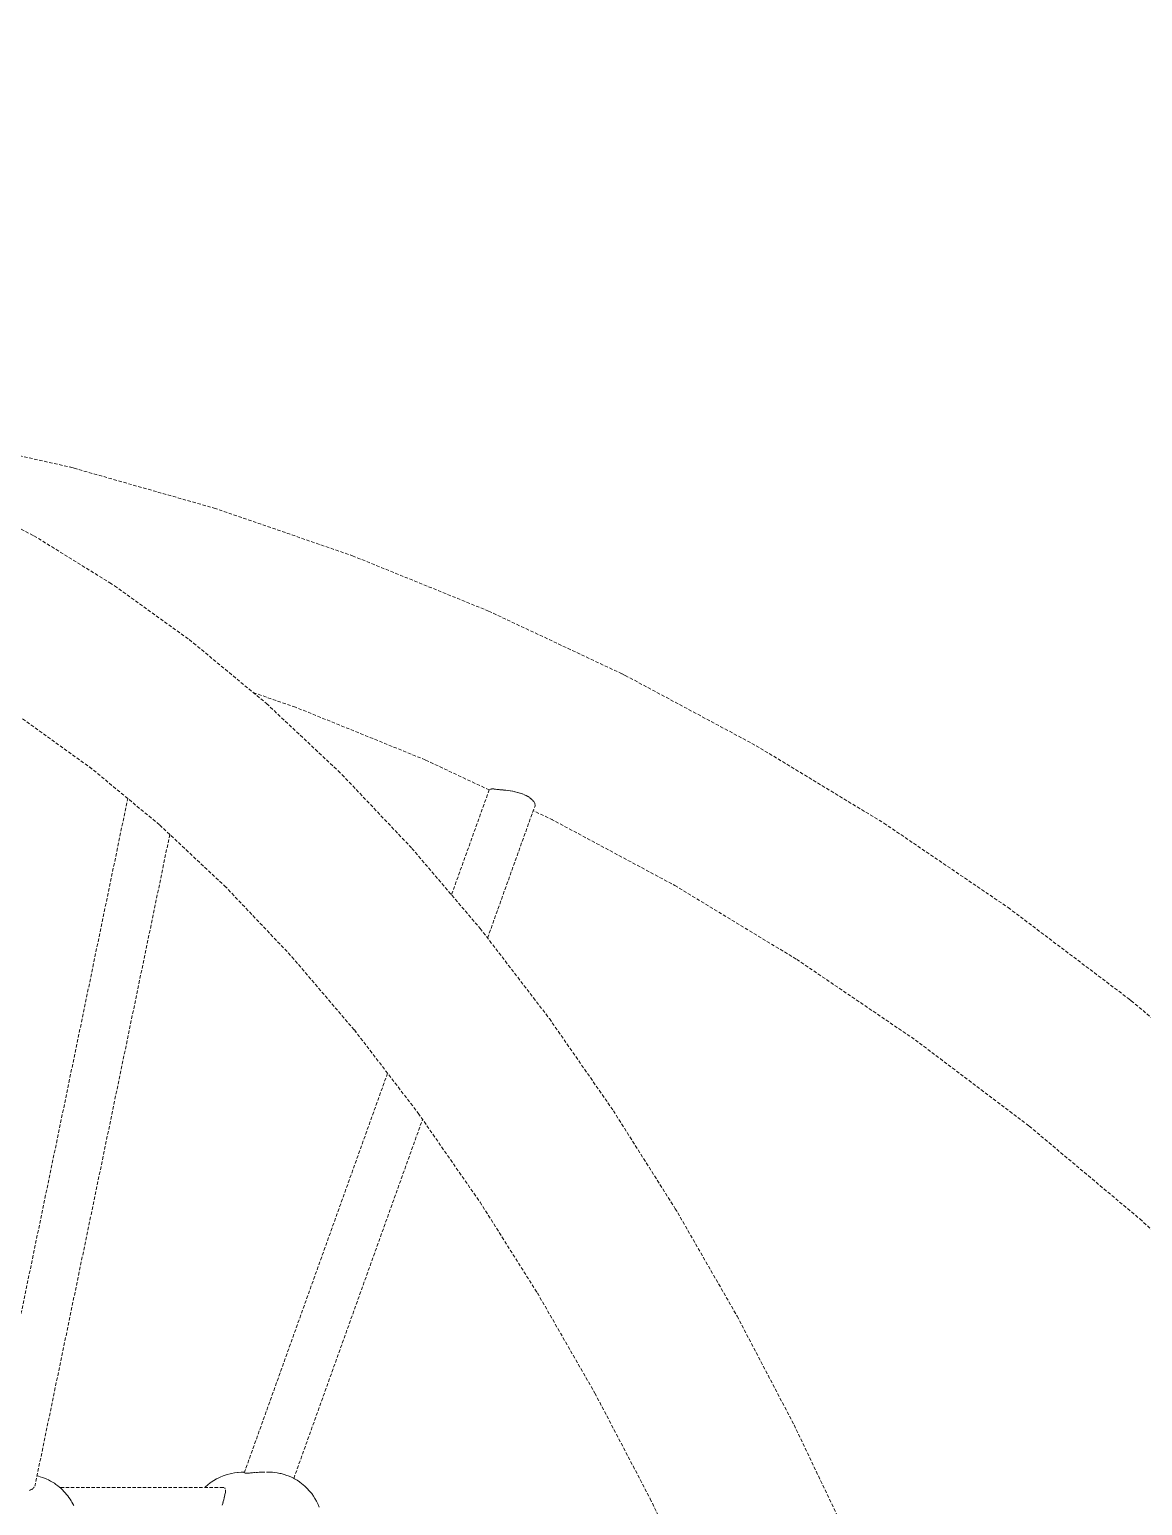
# Model space of a CAD drawing. Header units: millimetres. Extents: x -4710 to 4801, y -2494 to 3533.
# Drawn here: x 2185 to 2598, y 1621 to 2168 of the extents above; entities that cross this region are included whole.
import ezdxf

# ---------------------------------------------------------------- set-up
doc = ezdxf.new("R2010")
doc.units = ezdxf.units.MM
doc.linetypes.add('HIDDEN', pattern=[1.905, 1.27, -0.635])
doc.layers.add('DIKOM_ЗОНА', color=90, linetype='Continuous')
doc.layers.add('DIKOM_ОБЪЕКТ', color=7, linetype='Continuous')

msp = doc.modelspace()

# ---------------------------------------------------------------- linework, layer by layer
at = {"layer": 'DIKOM_ЗОНА', "color": 3, "lineweight": 15}
msp.add_lwpolyline([(4784.014, 570.156, 0.0938746), (4783.602, 942.374, 0.2995804), (2291.139, 3510.482, 0.0687424), (1632.505, 3510.482, 0.06059), (1009.06, 3334.362, -0.2008128), (236.945, 3334.362, 0.06059), (-386.5, 3510.482, 0.0687424), (-1045.134, 3510.482, 0.2995804), (-3537.597, 942.374, 0.0938746), (-3538.009, 570.156, 0.3002322), (-1045.134, -2003.615, 0.0687424), (-386.5, -2003.615, 0.06059), (236.945, -1827.494, -0.2008128), (1009.06, -1827.494, 0.06059), (1632.505, -2003.615, 0.0687424), (2291.139, -2003.615, 0.3002322)], format="xyb", close=True, dxfattribs=at)
at = {"layer": 'DIKOM_ОБЪЕКТ', "color": 7, "linetype": 'HIDDEN', "lineweight": 15}
for p, q in [((2148.128, 2017.613), (2200.7, 2005.729)), ((2201.968, 2005.376), (2200.7, 2005.729)), ((2201.968, 2005.376), (2253.966, 1990.577)), ((2158.64, 1995.087), (2187.098, 1980.305)), ((2253.966, 1990.577), (2305.284, 1972.894)), ((2187.098, 1980.305), (2215.185, 1962.909)), ((2305.284, 1972.894), (2355.803, 1952.369)), ((2215.185, 1962.909), (2217.009, 1961.768)), ((2217.009, 1961.768), (2244.639, 1941.816)), ((2355.803, 1952.369), (2405.404, 1929.049)), ((2244.639, 1941.816), (2246.302, 1940.509)), ((2246.302, 1940.509), (2273.411, 1918.051)), ((2406.51, 1928.499), (2405.404, 1929.049)), ((2406.51, 1928.499), (2455.054, 1902.452)), ((2284.125, 1916.745), (2268.479, 1922.136)), ((2273.411, 1918.051), (2299.973, 1893.113)), ((2332.313, 1897.167), (2284.125, 1916.745)), ((2182.872, 1912.425), (2208.706, 1893.77)), ((2455.054, 1902.452), (2502.453, 1873.727)), ((2207.708, 1894.597), (2233.766, 1873.01)), ((2355.994, 1886.034), (2332.313, 1897.167)), ((2299.973, 1893.113), (2301.422, 1891.689)), ((2301.422, 1891.689), (2327.347, 1864.359)), ((2356.022, 1886.113), (2342.028, 1847.104)), ((2356.216, 1886.172), (2356.46, 1886.286)), ((2356.484, 1886.294), (2356.805, 1886.382)), ((2356.88, 1886.394), (2357.267, 1886.456)), ((2357.302, 1886.451), (2357.759, 1886.387)), ((2357.799, 1886.381), (2358.298, 1886.288)), ((2358.341, 1886.279), (2358.835, 1886.17)), ((2358.994, 1886.172), (2359.624, 1886.159)), ((2359.683, 1886.156), (2360.012, 1886.133)), ((2360.012, 1886.133), (2360.358, 1886.11)), ((2360.419, 1886.105), (2361.152, 1886.024)), ((2361.355, 1885.996), (2362.004, 1885.95)), ((2362.141, 1885.937), (2362.945, 1885.847)), ((2363.016, 1885.837), (2363.811, 1885.717)), ((2363.882, 1885.703), (2364.688, 1885.546)), ((2364.759, 1885.531), (2365.274, 1885.41)), ((2365.274, 1885.41), (2365.583, 1885.352)), ((2365.653, 1885.338), (2366.472, 1885.146)), ((2366.608, 1885.111), (2367.388, 1884.889)), ((2367.453, 1884.868), (2368.187, 1884.616)), ((2368.382, 1884.539), (2368.962, 1884.304)), ((2369.02, 1884.278), (2369.695, 1883.961)), ((2369.75, 1883.933), (2370.366, 1883.597)), ((2370.417, 1883.568), (2370.785, 1883.331)), ((2169.919, 1631.945), (2221.882, 1882.855)), ((2355.407, 1831.1), (2373.007, 1880.164)), ((2370.785, 1883.331), (2370.955, 1883.221)), ((2371.043, 1883.158), (2371.52, 1882.788)), ((2371.557, 1882.756), (2371.973, 1882.366)), ((2372.13, 1882.187), (2372.354, 1881.959)), ((2379.625, 1874.924), (2372.353, 1878.342)), ((2372.382, 1881.928), (2372.655, 1881.578)), ((2372.677, 1881.548), (2372.864, 1881.206)), ((2372.889, 1881.148), (2372.984, 1880.857)), ((2373.004, 1880.778), (2373.029, 1880.507)), ((2373.038, 1880.434), (2373.012, 1880.184)), ((2233.766, 1873.01), (2258.39, 1849.891)), ((2378.973, 1875.23), (2424.869, 1850.605)), ((2502.453, 1873.727), (2548.593, 1842.392)), ((2237.492, 1869.512), (2187.5, 1628.136)), ((2327.347, 1864.359), (2352.613, 1834.663)), ((2424.869, 1850.605), (2470.123, 1823.179)), ((2257.849, 1850.461), (2282.833, 1824.123)), ((2548.593, 1842.392), (2593.369, 1808.519)), ((2352.613, 1834.663), (2353.825, 1833.162)), ((2353.825, 1833.162), (2378.344, 1801.208)), ((2282.833, 1824.123), (2306.571, 1796.224)), ((2470.123, 1823.179), (2514.178, 1793.261)), ((2594.24, 1807.834), (2593.369, 1808.519)), ((2594.24, 1807.834), (2637.518, 1771.526)), ((2305.97, 1797.006), (2329.667, 1766.125)), ((2378.344, 1801.208), (2402.099, 1767.024)), ((2514.178, 1793.261), (2556.929, 1760.919)), ((2318.295, 1780.945), (2265.123, 1632.72)), ((2283.5, 1630.641), (2331.272, 1763.816)), ((2329.667, 1766.125), (2352.625, 1733.088)), ((2402.099, 1767.024), (2425.04, 1730.682)), ((2556.376, 1761.337), (2597.433, 1726.893)), ((2352.625, 1733.088), (2374.03, 1699.179)), ((2425.04, 1730.682), (2425.961, 1729.199)), ((2425.961, 1729.199), (2448.004, 1690.835)), ((2597.433, 1726.893), (2637.308, 1689.913)), ((2373.874, 1699.449), (2395.244, 1662.258)), ((2448.004, 1690.835), (2469.138, 1650.476)), ((2395.244, 1662.258), (2415.732, 1623.133)), ((2469.138, 1650.476), (2489.317, 1608.209)), ((2188.74, 1631.464), (2188.216, 1631.594)), ((2257.262, 1631.585), (2256.202, 1631.15)), ((2257.685, 1631.738), (2257.262, 1631.585)), ((2257.685, 1631.738), (2258.776, 1632.102)), ((2258.776, 1632.102), (2259.887, 1632.389)), ((2260.341, 1632.486), (2259.887, 1632.389)), ((2260.341, 1632.486), (2261.471, 1632.696)), ((2261.471, 1632.696), (2262.611, 1632.829)), ((2262.874, 1632.845), (2262.611, 1632.829)), ((2263.916, 1632.911), (2262.874, 1632.845)), ((2263.916, 1632.911), (2265.195, 1632.92)), ((2265.392, 1632.61), (2265.602, 1632.597)), ((2265.608, 1632.597), (2265.876, 1632.594)), ((2265.876, 1632.594), (2266.198, 1632.603)), ((2266.585, 1632.623), (2266.206, 1632.603)), ((2267.029, 1632.654), (2266.595, 1632.624)), ((2267.408, 1632.686), (2267.041, 1632.655)), ((2268.082, 1632.75), (2267.542, 1632.698)), ((2268.663, 1632.796), (2268.207, 1632.763)), ((2269.302, 1632.845), (2268.679, 1632.797)), ((2269.956, 1632.899), (2269.496, 1632.861)), ((2270.691, 1632.931), (2270.003, 1632.901)), ((2271.148, 1632.952), (2270.715, 1632.933)), ((2271.435, 1632.966), (2271.148, 1632.952)), ((2271.478, 1632.967), (2273.542, 1632.983)), ((2274.586, 1632.982), (2273.542, 1632.983)), ((2274.586, 1632.982), (2275.094, 1632.952)), ((2275.628, 1632.916), (2275.094, 1632.952)), ((2275.628, 1632.916), (2276.194, 1632.878)), ((2277.288, 1632.732), (2276.194, 1632.878)), ((2278.373, 1632.513), (2277.288, 1632.732)), ((2278.373, 1632.513), (2278.841, 1632.417)), ((2278.841, 1632.417), (2279.906, 1632.128)), ((2279.906, 1632.128), (2280.954, 1631.769)), ((2281.388, 1631.613), (2280.954, 1631.769)), ((2281.388, 1631.613), (2282.405, 1631.188)), ((2185.853, 1626.355), (2185.473, 1626.202)), ((2186.254, 1626.575), (2185.864, 1626.36)), ((2186.547, 1626.789), (2186.265, 1626.582)), ((2186.79, 1627.009), (2186.622, 1626.845)), ((2187.163, 1627.432), (2186.919, 1627.128)), ((2187.497, 1628.126), (2187.367, 1627.787)), ((2189.438, 1631.272), (2188.74, 1631.464)), ((2190.312, 1630.986), (2189.438, 1631.272)), ((2190.991, 1630.729), (2190.312, 1630.986)), ((2191.83, 1630.384), (2190.991, 1630.729)), ((2192.486, 1630.064), (2191.83, 1630.384)), ((2193.282, 1629.665), (2192.486, 1630.064)), ((2193.912, 1629.288), (2193.282, 1629.665)), ((2194.658, 1628.839), (2193.912, 1629.288)), ((2195.258, 1628.412), (2194.658, 1628.839)), ((2195.948, 1627.92), (2195.258, 1628.412)), ((2196.513, 1627.447), (2195.948, 1627.92)), ((2197.142, 1626.918), (2196.513, 1627.447)), ((2257.308, 1627.33), (2196.653, 1627.33)), ((2197.671, 1626.408), (2197.142, 1626.918)), ((2198.234, 1625.848), (2197.671, 1626.408)), ((2250.759, 1627.541), (2250.546, 1627.33)), ((2251.622, 1628.296), (2250.759, 1627.541)), ((2252.527, 1628.99), (2251.622, 1628.296)), ((2252.527, 1628.99), (2252.845, 1629.23)), ((2253.801, 1629.869), (2252.845, 1629.23)), ((2254.793, 1630.441), (2253.801, 1629.869)), ((2254.793, 1630.441), (2255.169, 1630.642)), ((2256.202, 1631.15), (2255.169, 1630.642)), ((2257.311, 1627.329), (2257.575, 1627.301)), ((2257.799, 1627.214), (2257.971, 1627.076)), ((2258.095, 1626.876), (2258.164, 1626.627)), ((2258.189, 1626.263), (2258.181, 1625.951)), ((2282.405, 1631.188), (2283.397, 1630.697)), ((2283.783, 1630.488), (2283.397, 1630.697)), ((2283.783, 1630.488), (2284.735, 1629.938)), ((2284.735, 1629.938), (2285.655, 1629.326)), ((2285.655, 1629.326), (2286.54, 1628.654)), ((2286.851, 1628.415), (2286.54, 1628.654)), ((2286.851, 1628.415), (2287.684, 1627.696)), ((2287.684, 1627.696), (2288.477, 1626.924)), ((2288.477, 1626.924), (2289.227, 1626.1)), ((2289.449, 1625.852), (2289.227, 1626.1)), ((2198.723, 1625.309), (2198.234, 1625.848)), ((2199.214, 1624.727), (2198.723, 1625.309)), ((2199.663, 1624.166), (2199.214, 1624.727)), ((2200.09, 1623.561), (2199.663, 1624.166)), ((2200.485, 1622.994), (2200.09, 1623.561)), ((2200.87, 1622.38), (2200.485, 1622.994)), ((2201.186, 1621.811), (2200.87, 1622.38)), ((2201.529, 1621.196), (2201.186, 1621.811)), ((2201.848, 1620.547), (2201.529, 1621.196)), ((2257.145, 1621.33), (2256.979, 1620.709)), ((2257.231, 1621.708), (2257.149, 1621.348)), ((2257.32, 1622.029), (2257.241, 1621.753)), ((2257.487, 1622.7), (2257.325, 1622.045)), ((2257.659, 1623.358), (2257.501, 1622.767)), ((2257.725, 1623.656), (2257.663, 1623.371)), ((2257.81, 1623.973), (2257.745, 1623.75)), ((2257.94, 1624.542), (2257.813, 1623.985)), ((2258.05, 1625.057), (2257.965, 1624.695)), ((2258.11, 1625.441), (2258.052, 1625.066)), ((2258.18, 1625.945), (2258.129, 1625.601)), ((2289.449, 1625.852), (2290.138, 1624.997)), ((2290.138, 1624.997), (2290.779, 1624.097)), ((2291.369, 1623.157), (2290.779, 1624.097)), ((2291.908, 1622.179), (2291.369, 1623.157)), ((2292.022, 1621.97), (2291.908, 1622.179)), ((2292.022, 1621.97), (2292.495, 1620.982)), ((2292.495, 1620.982), (2292.912, 1619.963)), ((2415.732, 1623.133), (2435.182, 1582.393))]:
    msp.add_line(p, q, dxfattribs=at)

doc.saveas('drawing.dxf')
